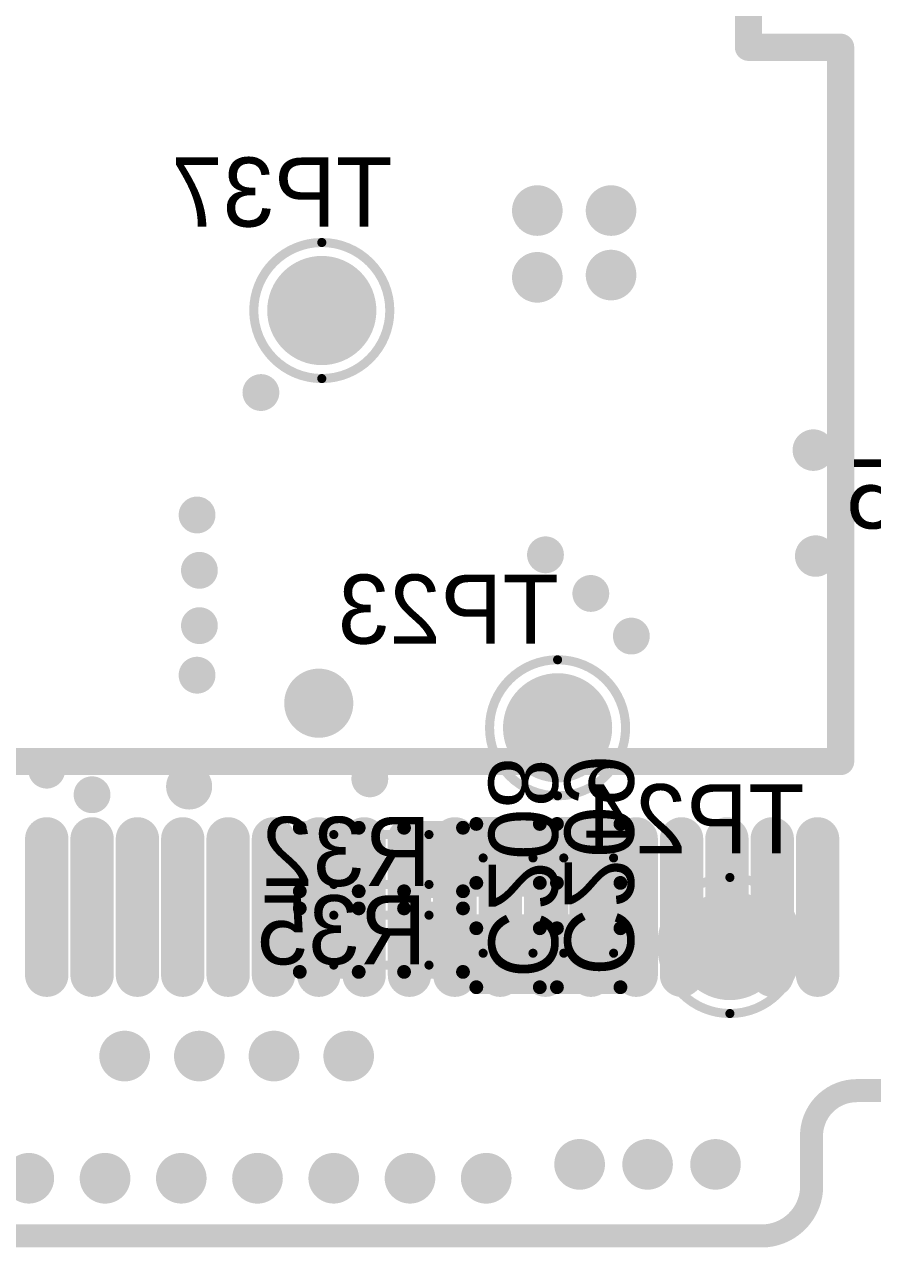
# Model space of a CAD drawing. Extents: x 722 to 1072, y 754 to 1061.
# Drawn here: x 782.28 to 791.64, y 1012.47 to 1025.95 of the extents above; entities that cross this region are included whole.
import ezdxf

# ---------------------------------------------------------------- set-up
doc = ezdxf.new("R2010")
doc.units = 0
doc.layers.get('0').update_dxf_attribs({"linetype": 'CONTINUOUS'})
for name, color, linetype in [('BOTTOMOVERLAY', 54, 'CONTINUOUS'), ('BOTTOMPASTE', 16, 'CONTINUOUS'), ('BOTTOMSOLDER', 6, 'CONTINUOUS'), ('KEEPOUTLAYER', 6, 'CONTINUOUS'), ('MECHANICAL13', 56, 'CONTINUOUS'), ('MULTILAYER', 9, 'CONTINUOUS'), ('TOPOVERLAY', 2, 'CONTINUOUS'), ('TOPPASTE', 8, 'CONTINUOUS'), ('TOPSOLDER', 216, 'CONTINUOUS'), ('VIAHOLELAYER', 16, 'CONTINUOUS')]:
    doc.layers.add(name, color=color, linetype=linetype)

# ---------------------------------------------------------------- blocks, each defined once
blk = doc.blocks.new('TESTPOINT2_B_49')
at = {"layer": 'BOTTOMOVERLAY'}
for points, const_width in [([(0.75, 0, 1), (-0.75, 0, 1)], 0.1), ([(-0.775, 0, 1), (-0.725, 0, 1)], 0.05), ([(0.725, 0, 1), (0.775, 0, 1)], 0.05)]:
    blk.add_lwpolyline(points, format="xyb", close=True, dxfattribs=dict(at, const_width=const_width))
at = {"layer": 'BOTTOMPASTE', "const_width": 0.5}
blk.add_lwpolyline([(-0.25, 0, 1), (0.25, 0, 1)], format="xyb", close=True, dxfattribs=at)
at = {"layer": 'BOTTOMSOLDER', "const_width": 0.602}
blk.add_lwpolyline([(-0.301, 0, 1), (0.301, 0, 1)], format="xyb", close=True, dxfattribs=at)
blk = doc.blocks.new('C0402_B_63')
at = {"layer": 'BOTTOMOVERLAY', "const_width": 0.152}
for points in [[(-0.9, 0.35), (-0.9, -0.35)], [(-0.9, 0.35), (-0.25, 0.35)], [(0.25, 0.35), (0.9, 0.35)], [(0.9, 0.35), (0.9, -0.35)], [(-0.9, -0.35), (-0.25, -0.35)], [(0.25, -0.35), (0.9, -0.35)]]:
    blk.add_lwpolyline(points, dxfattribs=at)
at = {"layer": 'BOTTOMOVERLAY', "const_width": 0.0762}
for points in [[(-0.938, 0.35, 1), (-0.862, 0.35, 1)], [(-0.938, 0.35, 1), (-0.862, 0.35, 1)], [(-0.288, 0.35, 1), (-0.212, 0.35, 1)], [(0.212, 0.35, 1), (0.288, 0.35, 1)], [(0.862, 0.35, 1), (0.938, 0.35, 1)], [(0.862, 0.35, 1), (0.938, 0.35, 1)], [(-0.938, -0.35, 1), (-0.862, -0.35, 1)], [(-0.938, -0.35, 1), (-0.862, -0.35, 1)], [(-0.288, -0.35, 1), (-0.212, -0.35, 1)], [(0.212, -0.35, 1), (0.288, -0.35, 1)], [(0.862, -0.35, 1), (0.938, -0.35, 1)], [(0.862, -0.35, 1), (0.938, -0.35, 1)]]:
    blk.add_lwpolyline(points, format="xyb", close=True, dxfattribs=at)
at = {"layer": 'BOTTOMPASTE'}
for points in [[(-0.8, 0.25), (-0.8, -0.25), (-0.2, 0.25), (-0.2, -0.25)], [(0.2, 0.25), (0.2, -0.25), (0.8, 0.25), (0.8, -0.25)]]:
    blk.add_solid(points, dxfattribs=at)
at = {"layer": 'BOTTOMSOLDER'}
for points in [[(-0.902, 0.352), (-0.902, -0.352), (-0.098, 0.352), (-0.098, -0.352)], [(0.098, 0.352), (0.098, -0.352), (0.902, 0.352), (0.902, -0.352)]]:
    blk.add_solid(points, dxfattribs=at)
at = {"layer": 'MECHANICAL13', "const_width": 0.1}
for points in [[(-0.525, 0.275), (-0.525, -0.275)], [(-0.525, 0.275), (0.525, 0.275)], [(0.525, 0.275), (0.525, -0.275)], [(-0.525, -0.275), (0.525, -0.275)]]:
    blk.add_lwpolyline(points, dxfattribs=at)
at = {"layer": 'MECHANICAL13', "const_width": 0.05}
for points in [[(-0.55, 0.275, 1), (-0.5, 0.275, 1)], [(-0.55, 0.275, 1), (-0.5, 0.275, 1)], [(0.5, 0.275, 1), (0.55, 0.275, 1)], [(0.5, 0.275, 1), (0.55, 0.275, 1)], [(-0.55, -0.275, 1), (-0.5, -0.275, 1)], [(-0.55, -0.275, 1), (-0.5, -0.275, 1)], [(0.5, -0.275, 1), (0.55, -0.275, 1)], [(0.5, -0.275, 1), (0.55, -0.275, 1)]]:
    blk.add_lwpolyline(points, format="xyb", close=True, dxfattribs=at)
blk = doc.blocks.new('C0402_B_64')
at = {"layer": 'BOTTOMOVERLAY', "const_width": 0.152}
for points in [[(-0.9, 0.35), (-0.9, -0.35)], [(-0.9, 0.35), (-0.25, 0.35)], [(0.25, 0.35), (0.9, 0.35)], [(0.9, 0.35), (0.9, -0.35)], [(-0.9, -0.35), (-0.25, -0.35)], [(0.25, -0.35), (0.9, -0.35)]]:
    blk.add_lwpolyline(points, dxfattribs=at)
at = {"layer": 'BOTTOMOVERLAY', "const_width": 0.0762}
for points in [[(-0.938, 0.35, 1), (-0.862, 0.35, 1)], [(-0.938, 0.35, 1), (-0.862, 0.35, 1)], [(-0.288, 0.35, 1), (-0.212, 0.35, 1)], [(0.212, 0.35, 1), (0.288, 0.35, 1)], [(0.862, 0.35, 1), (0.938, 0.35, 1)], [(0.862, 0.35, 1), (0.938, 0.35, 1)], [(-0.938, -0.35, 1), (-0.862, -0.35, 1)], [(-0.938, -0.35, 1), (-0.862, -0.35, 1)], [(-0.288, -0.35, 1), (-0.212, -0.35, 1)], [(0.212, -0.35, 1), (0.288, -0.35, 1)], [(0.862, -0.35, 1), (0.938, -0.35, 1)], [(0.862, -0.35, 1), (0.938, -0.35, 1)]]:
    blk.add_lwpolyline(points, format="xyb", close=True, dxfattribs=at)
at = {"layer": 'BOTTOMPASTE'}
for points in [[(-0.8, 0.25), (-0.8, -0.25), (-0.2, 0.25), (-0.2, -0.25)], [(0.2, 0.25), (0.2, -0.25), (0.8, 0.25), (0.8, -0.25)]]:
    blk.add_solid(points, dxfattribs=at)
at = {"layer": 'BOTTOMSOLDER'}
for points in [[(-0.902, 0.352), (-0.902, -0.352), (-0.098, 0.352), (-0.098, -0.352)], [(0.098, 0.352), (0.098, -0.352), (0.902, 0.352), (0.902, -0.352)]]:
    blk.add_solid(points, dxfattribs=at)
at = {"layer": 'MECHANICAL13', "const_width": 0.1}
for points in [[(-0.525, 0.275), (-0.525, -0.275)], [(-0.525, 0.275), (0.525, 0.275)], [(0.525, 0.275), (0.525, -0.275)], [(-0.525, -0.275), (0.525, -0.275)]]:
    blk.add_lwpolyline(points, dxfattribs=at)
at = {"layer": 'MECHANICAL13', "const_width": 0.05}
for points in [[(-0.55, 0.275, 1), (-0.5, 0.275, 1)], [(-0.55, 0.275, 1), (-0.5, 0.275, 1)], [(0.5, 0.275, 1), (0.55, 0.275, 1)], [(0.5, 0.275, 1), (0.55, 0.275, 1)], [(-0.55, -0.275, 1), (-0.5, -0.275, 1)], [(-0.55, -0.275, 1), (-0.5, -0.275, 1)], [(0.5, -0.275, 1), (0.55, -0.275, 1)], [(0.5, -0.275, 1), (0.55, -0.275, 1)]]:
    blk.add_lwpolyline(points, format="xyb", close=True, dxfattribs=at)
blk = doc.blocks.new('TESTPOINT2_B_76')
at = {"layer": 'BOTTOMOVERLAY'}
for points, const_width in [([(0.75, 0, 1), (-0.75, 0, 1)], 0.1), ([(-0.775, 0, 1), (-0.725, 0, 1)], 0.05), ([(0.725, 0, 1), (0.775, 0, 1)], 0.05)]:
    blk.add_lwpolyline(points, format="xyb", close=True, dxfattribs=dict(at, const_width=const_width))
at = {"layer": 'BOTTOMPASTE', "const_width": 0.5}
blk.add_lwpolyline([(-0.25, 0, 1), (0.25, 0, 1)], format="xyb", close=True, dxfattribs=at)
at = {"layer": 'BOTTOMSOLDER', "const_width": 0.602}
blk.add_lwpolyline([(-0.301, 0, 1), (0.301, 0, 1)], format="xyb", close=True, dxfattribs=at)
blk = doc.blocks.new('R_0402_B_237')
at = {"layer": 'BOTTOMOVERLAY', "const_width": 0.152}
for points in [[(-0.9, 0.35), (-0.9, -0.35)], [(-0.25, 0.35), (-0.9, 0.35)], [(0.9, 0.35), (0.25, 0.35)], [(0.9, 0.35), (0.9, -0.35)], [(-0.25, -0.35), (-0.9, -0.35)], [(0.9, -0.35), (0.25, -0.35)]]:
    blk.add_lwpolyline(points, dxfattribs=at)
at = {"layer": 'BOTTOMOVERLAY', "const_width": 0.0762}
for points in [[(-0.938, 0.35, 1), (-0.862, 0.35, 1)], [(-0.938, 0.35, 1), (-0.862, 0.35, 1)], [(-0.288, 0.35, 1), (-0.212, 0.35, 1)], [(0.212, 0.35, 1), (0.288, 0.35, 1)], [(0.862, 0.35, 1), (0.938, 0.35, 1)], [(0.862, 0.35, 1), (0.938, 0.35, 1)], [(-0.938, -0.35, 1), (-0.862, -0.35, 1)], [(-0.938, -0.35, 1), (-0.862, -0.35, 1)], [(-0.288, -0.35, 1), (-0.212, -0.35, 1)], [(0.212, -0.35, 1), (0.288, -0.35, 1)], [(0.862, -0.35, 1), (0.938, -0.35, 1)], [(0.862, -0.35, 1), (0.938, -0.35, 1)]]:
    blk.add_lwpolyline(points, format="xyb", close=True, dxfattribs=at)
at = {"layer": 'BOTTOMPASTE'}
for points in [[(-0.8, 0.25), (-0.8, -0.25), (-0.2, 0.25), (-0.2, -0.25)], [(0.2, 0.25), (0.2, -0.25), (0.8, 0.25), (0.8, -0.25)]]:
    blk.add_solid(points, dxfattribs=at)
at = {"layer": 'BOTTOMSOLDER'}
for points in [[(-0.902, 0.352), (-0.902, -0.352), (-0.098, 0.352), (-0.098, -0.352)], [(0.098, 0.352), (0.098, -0.352), (0.902, 0.352), (0.902, -0.352)]]:
    blk.add_solid(points, dxfattribs=at)
at = {"layer": 'MECHANICAL13', "const_width": 0.1}
for points in [[(-0.525, 0.275), (-0.525, -0.275)], [(0.525, 0.275), (-0.525, 0.275)], [(0.525, 0.275), (0.525, -0.275)], [(0.525, -0.275), (-0.525, -0.275)]]:
    blk.add_lwpolyline(points, dxfattribs=at)
at = {"layer": 'MECHANICAL13', "const_width": 0.05}
for points in [[(-0.55, 0.275, 1), (-0.5, 0.275, 1)], [(-0.55, 0.275, 1), (-0.5, 0.275, 1)], [(0.5, 0.275, 1), (0.55, 0.275, 1)], [(0.5, 0.275, 1), (0.55, 0.275, 1)], [(-0.55, -0.275, 1), (-0.5, -0.275, 1)], [(-0.55, -0.275, 1), (-0.5, -0.275, 1)], [(0.5, -0.275, 1), (0.55, -0.275, 1)], [(0.5, -0.275, 1), (0.55, -0.275, 1)]]:
    blk.add_lwpolyline(points, format="xyb", close=True, dxfattribs=at)
blk = doc.blocks.new('R_0402_B_239')
at = {"layer": 'BOTTOMOVERLAY', "const_width": 0.152}
for points in [[(-0.9, -0.35), (-0.9, 0.35)], [(-0.9, 0.35), (-0.25, 0.35)], [(0.25, 0.35), (0.9, 0.35)], [(0.9, -0.35), (0.9, 0.35)], [(-0.9, -0.35), (-0.25, -0.35)], [(0.25, -0.35), (0.9, -0.35)]]:
    blk.add_lwpolyline(points, dxfattribs=at)
at = {"layer": 'BOTTOMOVERLAY', "const_width": 0.0762}
for points in [[(-0.938, 0.35, 1), (-0.862, 0.35, 1)], [(-0.938, 0.35, 1), (-0.862, 0.35, 1)], [(-0.288, 0.35, 1), (-0.212, 0.35, 1)], [(0.212, 0.35, 1), (0.288, 0.35, 1)], [(0.862, 0.35, 1), (0.938, 0.35, 1)], [(0.862, 0.35, 1), (0.938, 0.35, 1)], [(-0.938, -0.35, 1), (-0.862, -0.35, 1)], [(-0.938, -0.35, 1), (-0.862, -0.35, 1)], [(-0.288, -0.35, 1), (-0.212, -0.35, 1)], [(0.212, -0.35, 1), (0.288, -0.35, 1)], [(0.862, -0.35, 1), (0.938, -0.35, 1)], [(0.862, -0.35, 1), (0.938, -0.35, 1)]]:
    blk.add_lwpolyline(points, format="xyb", close=True, dxfattribs=at)
at = {"layer": 'BOTTOMPASTE'}
for points in [[(-0.8, 0.25), (-0.8, -0.25), (-0.2, 0.25), (-0.2, -0.25)], [(0.2, 0.25), (0.2, -0.25), (0.8, 0.25), (0.8, -0.25)]]:
    blk.add_solid(points, dxfattribs=at)
at = {"layer": 'BOTTOMSOLDER'}
for points in [[(-0.902, 0.352), (-0.902, -0.352), (-0.098, 0.352), (-0.098, -0.352)], [(0.098, 0.352), (0.098, -0.352), (0.902, 0.352), (0.902, -0.352)]]:
    blk.add_solid(points, dxfattribs=at)
at = {"layer": 'MECHANICAL13', "const_width": 0.1}
for points in [[(-0.525, -0.275), (-0.525, 0.275)], [(-0.525, 0.275), (0.525, 0.275)], [(0.525, -0.275), (0.525, 0.275)], [(-0.525, -0.275), (0.525, -0.275)]]:
    blk.add_lwpolyline(points, dxfattribs=at)
at = {"layer": 'MECHANICAL13', "const_width": 0.05}
for points in [[(-0.55, 0.275, 1), (-0.5, 0.275, 1)], [(-0.55, 0.275, 1), (-0.5, 0.275, 1)], [(0.5, 0.275, 1), (0.55, 0.275, 1)], [(0.5, 0.275, 1), (0.55, 0.275, 1)], [(-0.55, -0.275, 1), (-0.5, -0.275, 1)], [(-0.55, -0.275, 1), (-0.5, -0.275, 1)], [(0.5, -0.275, 1), (0.55, -0.275, 1)], [(0.5, -0.275, 1), (0.55, -0.275, 1)]]:
    blk.add_lwpolyline(points, format="xyb", close=True, dxfattribs=at)
blk = doc.blocks.new('SSOP48_286')
at = {"layer": 'TOPOVERLAY', "const_width": 0.3}
for points in [[(18.796, 0.254), (10.922, 0.254)], [(10.922, -0.762), (10.922, 0.254)], [(18.796, -11.938), (18.796, 0.254)], [(10.922, -0.762), (9.398, -0.762)]]:
    blk.add_lwpolyline(points, dxfattribs=at)
at = {"layer": 'TOPOVERLAY', "const_width": 0.15}
for points in [[(10.847, 0.254, 1), (10.997, 0.254, 1)], [(10.847, 0.254, 1), (10.997, 0.254, 1)], [(18.721, 0.254, 1), (18.871, 0.254, 1)], [(18.721, 0.254, 1), (18.871, 0.254, 1)], [(10.847, -0.762, 1), (10.997, -0.762, 1)], [(10.847, -0.762, 1), (10.997, -0.762, 1)]]:
    blk.add_lwpolyline(points, format="xyb", close=True, dxfattribs=at)
at = {"layer": 'TOPPASTE', "const_width": 0.275}
for points in [[(21.151, 0), (19.649, 0)], [(21.151, -0.5), (19.649, -0.5)], [(21.151, -1), (19.649, -1)], [(21.151, -1.5), (19.649, -1.5)], [(21.151, -2), (19.649, -2)], [(21.151, -2.5), (19.649, -2.5)], [(21.151, -3), (19.649, -3)], [(21.151, -3.5), (19.649, -3.5)], [(21.151, -4), (19.649, -4)], [(21.151, -4.5), (19.649, -4.5)], [(21.151, -5), (19.649, -5)], [(21.151, -5.5), (19.649, -5.5)], [(21.151, -6), (19.649, -6)], [(21.151, -6.5), (19.649, -6.5)], [(21.151, -7), (19.649, -7)], [(21.151, -7.5), (19.649, -7.5)], [(21.151, -8), (19.649, -8)], [(21.151, -8.5), (19.649, -8.5)]]:
    blk.add_lwpolyline(points, dxfattribs=at)
at = {"layer": 'TOPPASTE', "const_width": 0.138}
for points in [[(19.58, 0, 1), (19.717, 0, 1)], [(21.083, 0, 1), (21.22, 0, 1)], [(19.58, -0.5, 1), (19.717, -0.5, 1)], [(21.083, -0.5, 1), (21.22, -0.5, 1)], [(19.58, -1, 1), (19.717, -1, 1)], [(21.083, -1, 1), (21.22, -1, 1)], [(19.58, -1.5, 1), (19.717, -1.5, 1)], [(21.083, -1.5, 1), (21.22, -1.5, 1)], [(19.58, -2, 1), (19.717, -2, 1)], [(21.083, -2, 1), (21.22, -2, 1)], [(19.58, -2.5, 1), (19.717, -2.5, 1)], [(21.083, -2.5, 1), (21.22, -2.5, 1)], [(19.58, -3, 1), (19.717, -3, 1)], [(21.083, -3, 1), (21.22, -3, 1)], [(19.58, -3.5, 1), (19.717, -3.5, 1)], [(21.083, -3.5, 1), (21.22, -3.5, 1)], [(19.58, -4, 1), (19.717, -4, 1)], [(21.083, -4, 1), (21.22, -4, 1)], [(19.58, -4.5, 1), (19.717, -4.5, 1)], [(21.083, -4.5, 1), (21.22, -4.5, 1)], [(19.58, -5, 1), (19.717, -5, 1)], [(21.083, -5, 1), (21.22, -5, 1)], [(19.58, -5.5, 1), (19.717, -5.5, 1)], [(21.083, -5.5, 1), (21.22, -5.5, 1)], [(19.58, -6, 1), (19.717, -6, 1)], [(21.083, -6, 1), (21.22, -6, 1)], [(19.58, -6.5, 1), (19.717, -6.5, 1)], [(21.083, -6.5, 1), (21.22, -6.5, 1)], [(19.58, -7, 1), (19.717, -7, 1)], [(21.083, -7, 1), (21.22, -7, 1)], [(19.58, -7.5, 1), (19.717, -7.5, 1)], [(21.083, -7.5, 1), (21.22, -7.5, 1)], [(19.58, -8, 1), (19.717, -8, 1)], [(21.083, -8, 1), (21.22, -8, 1)], [(19.58, -8.5, 1), (19.717, -8.5, 1)], [(21.083, -8.5, 1), (21.22, -8.5, 1)]]:
    blk.add_lwpolyline(points, format="xyb", close=True, dxfattribs=at)
at = {"layer": 'TOPSOLDER', "const_width": 0.478}
for points in [[(21.151, 0), (19.649, 0)], [(21.151, -0.5), (19.649, -0.5)], [(21.151, -1), (19.649, -1)], [(21.151, -1.5), (19.649, -1.5)], [(21.151, -2), (19.649, -2)], [(21.151, -2.5), (19.649, -2.5)], [(21.151, -3), (19.649, -3)], [(21.151, -3.5), (19.649, -3.5)], [(21.151, -4), (19.649, -4)], [(21.151, -4.5), (19.649, -4.5)], [(21.151, -5), (19.649, -5)], [(21.151, -5.5), (19.649, -5.5)], [(21.151, -6), (19.649, -6)], [(21.151, -6.5), (19.649, -6.5)], [(21.151, -7), (19.649, -7)], [(21.151, -7.5), (19.649, -7.5)], [(21.151, -8), (19.649, -8)], [(21.151, -8.5), (19.649, -8.5)]]:
    blk.add_lwpolyline(points, dxfattribs=at)
at = {"layer": 'TOPSOLDER', "const_width": 0.239}
for points in [[(19.529, 0, 1), (19.768, 0, 1)], [(21.032, 0, 1), (21.271, 0, 1)], [(19.529, -0.5, 1), (19.768, -0.5, 1)], [(21.032, -0.5, 1), (21.271, -0.5, 1)], [(19.529, -1, 1), (19.768, -1, 1)], [(21.032, -1, 1), (21.271, -1, 1)], [(19.529, -1.5, 1), (19.768, -1.5, 1)], [(21.032, -1.5, 1), (21.271, -1.5, 1)], [(19.529, -2, 1), (19.768, -2, 1)], [(21.032, -2, 1), (21.271, -2, 1)], [(19.529, -2.5, 1), (19.768, -2.5, 1)], [(21.032, -2.5, 1), (21.271, -2.5, 1)], [(19.529, -3, 1), (19.768, -3, 1)], [(21.032, -3, 1), (21.271, -3, 1)], [(19.529, -3.5, 1), (19.768, -3.5, 1)], [(21.032, -3.5, 1), (21.271, -3.5, 1)], [(19.529, -4, 1), (19.768, -4, 1)], [(21.032, -4, 1), (21.271, -4, 1)], [(19.529, -4.5, 1), (19.768, -4.5, 1)], [(21.032, -4.5, 1), (21.271, -4.5, 1)], [(19.529, -5, 1), (19.768, -5, 1)], [(21.032, -5, 1), (21.271, -5, 1)], [(19.529, -5.5, 1), (19.768, -5.5, 1)], [(21.032, -5.5, 1), (21.271, -5.5, 1)], [(19.529, -6, 1), (19.768, -6, 1)], [(21.032, -6, 1), (21.271, -6, 1)], [(19.529, -6.5, 1), (19.768, -6.5, 1)], [(21.032, -6.5, 1), (21.271, -6.5, 1)], [(19.529, -7, 1), (19.768, -7, 1)], [(21.032, -7, 1), (21.271, -7, 1)], [(19.529, -7.5, 1), (19.768, -7.5, 1)], [(21.032, -7.5, 1), (21.271, -7.5, 1)], [(19.529, -8, 1), (19.768, -8, 1)], [(21.032, -8, 1), (21.271, -8, 1)], [(19.529, -8.5, 1), (19.768, -8.5, 1)], [(21.032, -8.5, 1), (21.271, -8.5, 1)]]:
    blk.add_lwpolyline(points, format="xyb", close=True, dxfattribs=at)
blk = doc.blocks.new('TESTPOINT2_B_340')
at = {"layer": 'BOTTOMOVERLAY'}
for points, const_width in [([(0.75, 0, 1), (-0.75, 0, 1)], 0.1), ([(-0.775, 0, 1), (-0.725, 0, 1)], 0.05), ([(0.725, 0, 1), (0.775, 0, 1)], 0.05)]:
    blk.add_lwpolyline(points, format="xyb", close=True, dxfattribs=dict(at, const_width=const_width))
at = {"layer": 'BOTTOMPASTE', "const_width": 0.5}
blk.add_lwpolyline([(-0.25, 0, 1), (0.25, 0, 1)], format="xyb", close=True, dxfattribs=at)
at = {"layer": 'BOTTOMSOLDER', "const_width": 0.602}
blk.add_lwpolyline([(-0.301, 0, 1), (0.301, 0, 1)], format="xyb", close=True, dxfattribs=at)

msp = doc.modelspace()

# ---------------------------------------------------------------- linework, layer by layer
at = {"layer": 'KEEPOUTLAYER', "const_width": 0.254}
for points in [[(790.963, 1013.699, -0.414214), (791.463, 1014.199)], [(790.963, 1013.099, -0.414214), (790.363, 1012.599)]]:
    msp.add_lwpolyline(points, format="xyb", dxfattribs=at)
for points in [[(791.463, 1014.199), (804.363, 1014.199)], [(790.963, 1013.099), (790.963, 1013.699)], [(726.163, 1012.599), (790.363, 1012.599)]]:
    msp.add_lwpolyline(points, dxfattribs=at)
at = {"layer": 'KEEPOUTLAYER', "const_width": 0.127}
for points in [[(791.399, 1014.199, 1), (791.526, 1014.199, 1)], [(791.399, 1014.199, 1), (791.526, 1014.199, 1)], [(790.899, 1013.699, 1), (791.026, 1013.699, 1)], [(790.899, 1013.699, 1), (791.026, 1013.699, 1)], [(790.899, 1013.099, 1), (791.026, 1013.099, 1)], [(790.899, 1013.099, 1), (791.026, 1013.099, 1)], [(790.299, 1012.599, 1), (790.426, 1012.599, 1)], [(790.299, 1012.599, 1), (790.426, 1012.599, 1)]]:
    msp.add_lwpolyline(points, format="xyb", close=True, dxfattribs=at)
at = {"layer": 'MULTILAYER'}
for points, const_width in [([(787.8, 1023.901, 1), (788.079, 1023.901, 1)], 0.279), ([(788.613, 1023.901, 1), (788.892, 1023.901, 1)], 0.279), ([(787.8, 1023.165, 1), (788.079, 1023.165, 1)], 0.279), ([(788.613, 1023.19, 1), (788.892, 1023.19, 1)], 0.279), ([(784.79, 1021.895, 1), (784.993, 1021.895, 1)], 0.203), ([(790.869, 1021.26, 1), (791.098, 1021.26, 1)], 0.229), ([(784.086, 1020.545, 1), (784.289, 1020.545, 1)], 0.203), ([(787.928, 1020.106, 1), (788.131, 1020.106, 1)], 0.203), ([(790.895, 1020.092, 1), (791.123, 1020.092, 1)], 0.229), ([(784.112, 1019.935, 1), (784.315, 1019.935, 1)], 0.203), ([(788.428, 1019.68, 1), (788.631, 1019.68, 1)], 0.203), ([(784.112, 1019.325, 1), (784.315, 1019.325, 1)], 0.203), ([(788.875, 1019.21, 1), (789.078, 1019.21, 1)], 0.203), ([(784.086, 1018.779, 1), (784.289, 1018.779, 1)], 0.203), ([(785.339, 1018.47, 1), (785.72, 1018.47, 1)], 0.381), ([(782.428, 1017.732, 1), (782.631, 1017.732, 1)], 0.203), ([(783.973, 1017.552, 1), (784.227, 1017.552, 1)], 0.254), ([(785.991, 1017.636, 1), (786.194, 1017.636, 1)], 0.203), ([(782.928, 1017.461, 1), (783.131, 1017.461, 1)], 0.203), ([(783.249, 1014.58, 1), (783.529, 1014.58, 1)], 0.279), ([(784.073, 1014.58, 1), (784.352, 1014.58, 1)], 0.279), ([(784.896, 1014.58, 1), (785.176, 1014.58, 1)], 0.279), ([(785.72, 1014.58, 1), (785.999, 1014.58, 1)], 0.279), ([(788.266, 1013.386, 1), (788.546, 1013.386, 1)], 0.279), ([(789.016, 1013.386, 1), (789.295, 1013.386, 1)], 0.279), ([(789.765, 1013.386, 1), (790.044, 1013.386, 1)], 0.279), ([(782.193, 1013.233, 1), (782.472, 1013.233, 1)], 0.279), ([(783.033, 1013.233, 1), (783.313, 1013.233, 1)], 0.279), ([(783.874, 1013.233, 1), (784.153, 1013.233, 1)], 0.279), ([(784.714, 1013.233, 1), (784.994, 1013.233, 1)], 0.279), ([(785.555, 1013.233, 1), (785.834, 1013.233, 1)], 0.279), ([(786.396, 1013.233, 1), (786.675, 1013.233, 1)], 0.279), ([(787.236, 1013.233, 1), (787.516, 1013.233, 1)], 0.279)]:
    msp.add_lwpolyline(points, format="xyb", close=True, dxfattribs=dict(at, const_width=const_width))
at = {"layer": 'VIAHOLELAYER'}
for points, const_width in [([(787.864, 1023.901, 1), (788.016, 1023.901, 1)], 0.152), ([(788.676, 1023.901, 1), (788.829, 1023.901, 1)], 0.152), ([(787.864, 1023.165, 1), (788.016, 1023.165, 1)], 0.152), ([(788.676, 1023.19, 1), (788.829, 1023.19, 1)], 0.152), ([(784.841, 1021.895, 1), (784.943, 1021.895, 1)], 0.102), ([(790.92, 1021.26, 1), (791.047, 1021.26, 1)], 0.127), ([(784.137, 1020.545, 1), (784.239, 1020.545, 1)], 0.102), ([(787.979, 1020.106, 1), (788.081, 1020.106, 1)], 0.102), ([(790.945, 1020.092, 1), (791.072, 1020.092, 1)], 0.127), ([(784.162, 1019.935, 1), (784.264, 1019.935, 1)], 0.102), ([(788.479, 1019.68, 1), (788.581, 1019.68, 1)], 0.102), ([(784.162, 1019.325, 1), (784.264, 1019.325, 1)], 0.102), ([(788.926, 1019.21, 1), (789.027, 1019.21, 1)], 0.102), ([(784.137, 1018.779, 1), (784.239, 1018.779, 1)], 0.102), ([(785.415, 1018.47, 1), (785.644, 1018.47, 1)], 0.229), ([(782.479, 1017.732, 1), (782.581, 1017.732, 1)], 0.102), ([(786.042, 1017.636, 1), (786.144, 1017.636, 1)], 0.102), ([(784.037, 1017.552, 1), (784.164, 1017.552, 1)], 0.127), ([(782.979, 1017.461, 1), (783.081, 1017.461, 1)], 0.102), ([(783.313, 1014.58, 1), (783.465, 1014.58, 1)], 0.152), ([(784.136, 1014.58, 1), (784.289, 1014.58, 1)], 0.152), ([(784.96, 1014.58, 1), (785.112, 1014.58, 1)], 0.152), ([(785.783, 1014.58, 1), (785.936, 1014.58, 1)], 0.152), ([(788.33, 1013.386, 1), (788.482, 1013.386, 1)], 0.152), ([(789.079, 1013.386, 1), (789.231, 1013.386, 1)], 0.152), ([(789.828, 1013.386, 1), (789.981, 1013.386, 1)], 0.152), ([(782.256, 1013.233, 1), (782.409, 1013.233, 1)], 0.152), ([(783.097, 1013.233, 1), (783.249, 1013.233, 1)], 0.152), ([(783.937, 1013.233, 1), (784.09, 1013.233, 1)], 0.152), ([(784.778, 1013.233, 1), (784.93, 1013.233, 1)], 0.152), ([(785.619, 1013.233, 1), (785.771, 1013.233, 1)], 0.152), ([(786.459, 1013.233, 1), (786.612, 1013.233, 1)], 0.152), ([(787.3, 1013.233, 1), (787.452, 1013.233, 1)], 0.152)]:
    msp.add_lwpolyline(points, format="xyb", close=True, dxfattribs=dict(at, const_width=const_width))

# ---------------------------------------------------------------- block references
for name, p, rotation in [('SSOP48_286', (791.03, 1036.623), 270), ('TESTPOINT2_B_76', (785.563, 1022.799), 90), ('TESTPOINT2_B_340', (788.163, 1018.199), 270), ('C0402_B_64', (787.617, 1016.239), 90), ('C0402_B_63', (788.506, 1016.239), 90), ('R_0402_B_237', (786.22, 1016.747), 180), ('TESTPOINT2_B_49', (790.063, 1015.799), 270), ('R_0402_B_239', (786.22, 1015.858), 360)]:
    msp.add_blockref(name, p, dxfattribs=dict(rotation=rotation))

# ---------------------------------------------------------------- texts
at = {"layer": 'BOTTOMOVERLAY', "text_generation_flag": 2}
for s, p in [('TP37', (786.34, 1023.724)), ('TP45', (793.782, 1020.396)), ('TP23', (788.177, 1019.126)), ('TP24', (790.886, 1016.815)), ('R32', (786.768, 1016.455)), ('R35', (786.717, 1015.591))]:
    msp.add_text(s, height=0.762, dxfattribs=at).set_placement(p)
for s, p in [('C209', (788.241, 1015.464)), ('C208', (787.403, 1015.439))]:
    msp.add_text(s, height=0.762, rotation=270, dxfattribs=at).set_placement(p)

doc.saveas('drawing.dxf')
